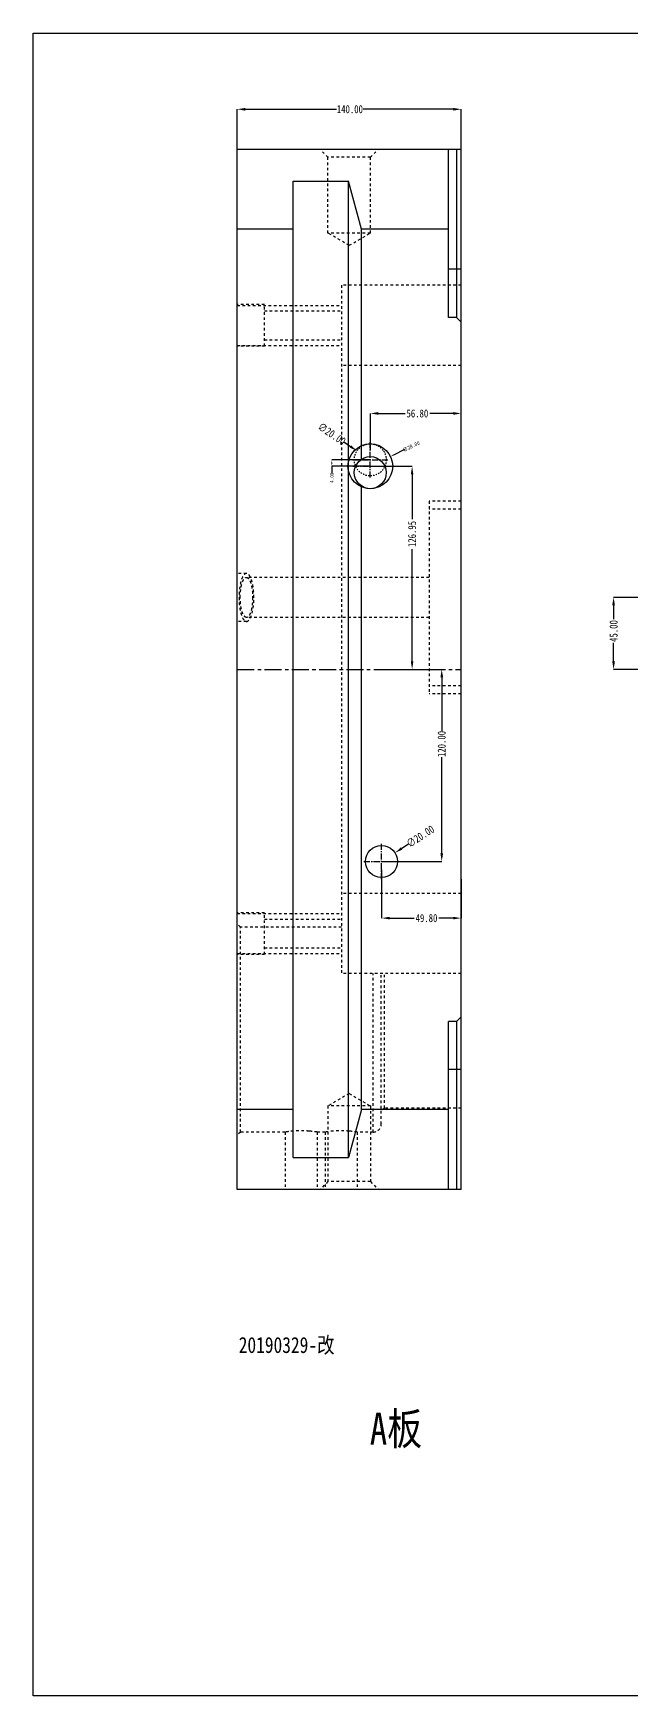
# Model space of a CAD drawing. Header units: millimetres. Extents: x -2414 to 10498, y -2238 to 649.
# Drawn here: x 7371 to 7745, y -1638 to -599 of the extents above; entities that cross this region are included whole.
import ezdxf

# ---------------------------------------------------------------- set-up
doc = ezdxf.new("R2010")
doc.units = ezdxf.units.MM
doc.header["$LTSCALE"] = 16.335
doc.header["$PDMODE"] = 3
doc.header["$PDSIZE"] = 0.3125
doc.linetypes.add('CENTER', pattern=[0.6, 0.375, -0.075, 0.075, -0.075])
doc.linetypes.add('HIDDEN', pattern=[0.2, 0.1, -0.1])
doc.layers.get('0').update_dxf_attribs({"linetype": 'CONTINUOUS'})
doc.layers.get('Defpoints').update_dxf_attribs({"linetype": 'CONTINUOUS'})
doc.layers.add('DEFAULT_2', color=8, linetype='HIDDEN')
doc.layers.add('dim', color=3, linetype='CONTINUOUS')
doc.styles.get("Standard").update_dxf_attribs({"font": 'txt', "width": 0.8})
doc.dimstyles.new('01', dxfattribs={"dimtxt": 5, "dimasz": 5, "dimexe": 0, "dimexo": 0, "dimgap": 0, "dimtad": 0, "dimzin": 0, "dimdsep": 46, "dimtxsty": 'Standard', "dimcen": 0, "dimclrd": 4, "dimclre": 4, "dimclrt": 6, "dimazin": 0, "dimtfac": 1, "dimtofl": 0, "dimtmove": 0, "dimatfit": 3, "dimfxl": 0, "dimtolj": 1, "dimtzin": 0, "dimarcsym": 0})

# ---------------------------------------------------------------- blocks, each defined once
blk = doc.blocks.new('*D518')
at = {"color": 4, "linetype": 'ByBlock', "lineweight": -2, "transparency": 16777216}
for p, q in [((7821.2, -951.6), (7733.4, -951.6)), ((7733.4, -956.6), (7733.4, -965.3)), ((7733.4, -991.6), (7733.4, -979.9)), ((7821.2, -996.6), (7733.4, -996.6))]:
    blk.add_line(p, q, dxfattribs=at)
at = {"color": 4, "linetype": 'ByBlock', "transparency": 16777216}
for points in [[(7732.5, -956.6), (7734.2, -956.6), (7733.4, -951.6)], [(7732.5, -991.6), (7734.2, -991.6), (7733.4, -996.6)]]:
    blk.add_solid(points, dxfattribs=at)
at = {"layer": 'Defpoints', "color": 0, "linetype": 'ByBlock', "transparency": 16777216}
for p in [(7821.2, -951.6), (7733.4, -996.6), (7821.2, -996.6)]:
    blk.add_point(p, dxfattribs=at)
at = {"color": 6, "linetype": 'ByBlock', "transparency": 16777216, "insert": (7733.4, -972.6), "char_height": 5, "attachment_point": 5, "rotation": 90}
blk.add_mtext('\\A1;45.00', dxfattribs=at)
blk = doc.blocks.new('*D532')
at = {"color": 4, "linetype": 'ByBlock', "lineweight": -2, "transparency": 16777216}
blk.add_line((7564.7, -854.5), (7568.8, -857.3), dxfattribs=at)
at = {"color": 4, "linetype": 'ByBlock', "transparency": 16777216}
blk.add_solid([(7569.3, -856.6), (7568.4, -858), (7573, -860.1)], dxfattribs=at)
at = {"layer": 'Defpoints', "color": 0, "linetype": 'ByBlock', "transparency": 16777216}
for p in [(7573, -860.1), (7589.5, -871.3)]:
    blk.add_point(p, dxfattribs=at)
at = {"color": 6, "linetype": 'ByBlock', "transparency": 16777216, "insert": (7557.2, -849.4), "char_height": 5, "attachment_point": 5, "rotation": 325.9667}
blk.add_mtext('\\A1;∅20.00', dxfattribs=at)
blk = doc.blocks.new('*D533')
at = {"color": 4, "linetype": 'ByBlock', "lineweight": -2, "transparency": 16777216}
blk.add_line((7605.1, -1105.8), (7600.9, -1108.5), dxfattribs=at)
at = {"color": 4, "linetype": 'ByBlock', "transparency": 16777216}
blk.add_solid([(7600.4, -1107.8), (7601.3, -1109.2), (7596.7, -1111.2)], dxfattribs=at)
at = {"layer": 'Defpoints', "color": 0, "linetype": 'ByBlock', "transparency": 16777216}
for p in [(7596.7, -1111.2), (7579.9, -1122.1)]:
    blk.add_point(p, dxfattribs=at)
at = {"color": 6, "linetype": 'ByBlock', "transparency": 16777216, "insert": (7612.6, -1100.9), "char_height": 5, "attachment_point": 5, "rotation": 32.9116}
blk.add_mtext('\\A1;∅20.00', dxfattribs=at)
blk = doc.blocks.new('*D534')
at = {"color": 4, "linetype": 'ByBlock', "lineweight": -2, "transparency": 16777216}
for p, q in [((7588.3, -996.6), (7625.9, -996.6)), ((7625.9, -1001.6), (7625.9, -1034.9)), ((7625.9, -1111.6), (7625.9, -1051.5)), ((7588.3, -1116.6), (7625.9, -1116.6))]:
    blk.add_line(p, q, dxfattribs=at)
at = {"color": 4, "linetype": 'ByBlock', "transparency": 16777216}
for points in [[(7625.1, -1001.6), (7626.8, -1001.6), (7625.9, -996.6)], [(7625.1, -1111.6), (7626.8, -1111.6), (7625.9, -1116.6)]]:
    blk.add_solid(points, dxfattribs=at)
at = {"layer": 'Defpoints', "color": 0, "linetype": 'ByBlock', "transparency": 16777216}
for p in [(7588.3, -996.6), (7625.9, -996.6), (7588.3, -1116.6)]:
    blk.add_point(p, dxfattribs=at)
at = {"color": 6, "linetype": 'ByBlock', "transparency": 16777216, "insert": (7625.9, -1043.2), "char_height": 5, "attachment_point": 5, "rotation": 90}
blk.add_mtext('\\A1;120.00', dxfattribs=at)
blk = doc.blocks.new('*D535')
at = {"color": 4, "linetype": 'ByBlock', "lineweight": -2, "transparency": 16777216}
for p, q in [((7581.3, -869.7), (7607.4, -869.7)), ((7607.4, -874.7), (7607.4, -902.7)), ((7607.4, -991.6), (7607.4, -921.4)), ((7588.3, -996.6), (7607.4, -996.6))]:
    blk.add_line(p, q, dxfattribs=at)
at = {"color": 4, "linetype": 'ByBlock', "transparency": 16777216}
for points in [[(7606.6, -874.7), (7608.2, -874.7), (7607.4, -869.7)], [(7606.6, -991.6), (7608.2, -991.6), (7607.4, -996.6)]]:
    blk.add_solid(points, dxfattribs=at)
at = {"layer": 'Defpoints', "color": 0, "linetype": 'ByBlock', "transparency": 16777216}
for p in [(7581.3, -869.7), (7607.4, -869.7), (7588.3, -996.6)]:
    blk.add_point(p, dxfattribs=at)
at = {"color": 6, "linetype": 'ByBlock', "transparency": 16777216, "insert": (7607.4, -912), "char_height": 5, "attachment_point": 5, "rotation": 90}
blk.add_mtext('\\A1;126.95', dxfattribs=at)
blk = doc.blocks.new('*D536')
at = {"color": 4, "linetype": 'ByBlock', "lineweight": -2, "transparency": 16777216}
for p, q in [((7581.3, -859.8), (7581.3, -836.7)), ((7586.3, -836.7), (7603.1, -836.7)), ((7633.1, -836.7), (7618.4, -836.7)), ((7638.1, -850.5), (7638.1, -836.7))]:
    blk.add_line(p, q, dxfattribs=at)
at = {"color": 4, "linetype": 'ByBlock', "transparency": 16777216}
for points in [[(7586.3, -835.8), (7586.3, -837.5), (7581.3, -836.7)], [(7633.1, -835.8), (7633.1, -837.5), (7638.1, -836.7)]]:
    blk.add_solid(points, dxfattribs=at)
at = {"layer": 'Defpoints', "color": 0, "linetype": 'ByBlock', "transparency": 16777216}
for p in [(7638.1, -836.7), (7638.1, -850.5), (7581.3, -859.8)]:
    blk.add_point(p, dxfattribs=at)
at = {"color": 6, "linetype": 'ByBlock', "transparency": 16777216, "insert": (7610.7, -836.7), "char_height": 5, "attachment_point": 5}
blk.add_mtext('\\A1;56.80', dxfattribs=at)
blk = doc.blocks.new('*D537')
at = {"color": 4, "linetype": 'ByBlock', "lineweight": -2, "transparency": 16777216}
for p, q in [((7588.3, -1121.9), (7588.3, -1152)), ((7638.1, -1127.6), (7638.1, -1152)), ((7593.3, -1152), (7608.7, -1152)), ((7633.1, -1152), (7624.1, -1152))]:
    blk.add_line(p, q, dxfattribs=at)
at = {"color": 4, "linetype": 'ByBlock', "transparency": 16777216}
for points in [[(7593.3, -1151.2), (7593.3, -1152.8), (7588.3, -1152)], [(7633.1, -1151.2), (7633.1, -1152.8), (7638.1, -1152)]]:
    blk.add_solid(points, dxfattribs=at)
at = {"layer": 'Defpoints', "color": 0, "linetype": 'ByBlock', "transparency": 16777216}
for p in [(7588.3, -1121.9), (7638.1, -1127.6), (7638.1, -1152)]:
    blk.add_point(p, dxfattribs=at)
at = {"color": 6, "linetype": 'ByBlock', "transparency": 16777216, "insert": (7616.4, -1152), "char_height": 5, "attachment_point": 5}
blk.add_mtext('\\A1;49.80', dxfattribs=at)
blk = doc.blocks.new('*D538')
at = {"color": 4, "linetype": 'ByBlock', "lineweight": -2, "transparency": 16777216}
for p, q in [((7498.1, -671.6), (7498.1, -646.6)), ((7503.1, -646.6), (7560.2, -646.6)), ((7633.1, -646.6), (7576.8, -646.6)), ((7638.1, -671.6), (7638.1, -646.6))]:
    blk.add_line(p, q, dxfattribs=at)
at = {"color": 4, "linetype": 'ByBlock', "transparency": 16777216}
for points in [[(7503.1, -645.8), (7503.1, -647.5), (7498.1, -646.6)], [(7633.1, -645.8), (7633.1, -647.5), (7638.1, -646.6)]]:
    blk.add_solid(points, dxfattribs=at)
at = {"layer": 'Defpoints', "color": 0, "linetype": 'ByBlock', "transparency": 16777216}
for p in [(7498.1, -646.6), (7498.1, -671.6), (7638.1, -671.6)]:
    blk.add_point(p, dxfattribs=at)
at = {"color": 6, "linetype": 'ByBlock', "transparency": 16777216, "insert": (7568.5, -646.6), "char_height": 5, "attachment_point": 5}
blk.add_mtext('\\A1;140.00', dxfattribs=at)
blk = doc.blocks.new('*D707')
at = {"layer": 'Defpoints', "color": 0, "linetype": 'ByBlock', "transparency": 16777216}
for p in [(7557.2, -869.7), (7581.3, -865.7), (7581.3, -869.7)]:
    blk.add_point(p, dxfattribs=at)
at = {"layer": 'dim', "color": 4, "linetype": 'ByBlock', "lineweight": -2, "transparency": 16777216}
for p, q in [((7581.3, -865.7), (7557.2, -865.7)), ((7581.3, -869.7), (7557.2, -869.7)), ((7557.2, -869.7), (7557.2, -874.2))]:
    blk.add_line(p, q, dxfattribs=at)
at = {"layer": 'dim', "color": 4, "linetype": 'ByBlock', "transparency": 16777216}
for points in [[(7556.9, -867.7), (7557.5, -867.7), (7557.2, -865.7)], [(7556.9, -867.7), (7557.5, -867.7), (7557.2, -869.7)]]:
    blk.add_solid(points, dxfattribs=at)
at = {"layer": 'dim', "color": 6, "linetype": 'ByBlock', "transparency": 16777216, "insert": (7557.2, -876.8), "char_height": 2.5, "attachment_point": 5, "rotation": 90}
blk.add_mtext('\\A1;4.00', dxfattribs=at)
blk = doc.blocks.new('*D712')
at = {"layer": 'Defpoints', "color": 0, "linetype": 'ByBlock', "transparency": 16777216}
for p in [(7593.9, -863.6), (7568.7, -875.8)]:
    blk.add_point(p, dxfattribs=at)
at = {"layer": 'dim', "color": 4, "linetype": 'ByBlock', "lineweight": -2, "transparency": 16777216}
blk.add_line((7602.6, -859.3), (7595.7, -862.7), dxfattribs=at)
at = {"layer": 'dim', "color": 4, "linetype": 'ByBlock', "transparency": 16777216}
blk.add_solid([(7595.5, -862.4), (7595.8, -863), (7593.9, -863.6)], dxfattribs=at)
at = {"layer": 'dim', "color": 6, "linetype": 'ByBlock', "transparency": 16777216, "insert": (7606.8, -857.3), "char_height": 2.5, "attachment_point": 5, "rotation": 25.8787}
blk.add_mtext('\\A1;∅28.00', dxfattribs=at)

msp = doc.modelspace()

# ---------------------------------------------------------------- linework, layer by layer
at = {"color": 7, "linetype": 'Continuous'}
for p, q in [((7498.062, -1321.63), (7498.062, -671.63)), ((7498.062, -671.63), (7638.062, -671.63)), ((7630.062, -776.63), (7630.062, -671.63)), ((7635.062, -671.63), (7635.062, -776.63)), ((7638.062, -1321.63), (7638.062, -671.63)), ((7533.062, -1301.63), (7533.062, -691.63)), ((7533.062, -691.63), (7567.709, -691.63)), ((7567.709, -1301.63), (7567.709, -691.63)), ((7575.747, -721.63), (7567.709, -691.63)), ((7533.062, -721.63), (7498.062, -721.63)), ((7575.747, -865.336), (7575.747, -721.63)), ((7630.062, -721.63), (7575.747, -721.63)), ((7638.062, -746.63), (7630.062, -746.63)), ((7635.062, -776.63), (7630.062, -776.63)), ((7638.062, -779.63), (7635.062, -776.63)), ((7575.747, -1271.63), (7575.747, -882.021)), ((7635.062, -1216.63), (7638.062, -1213.63)), ((7635.062, -1216.63), (7630.062, -1216.63)), ((7630.062, -1321.63), (7630.062, -1216.63)), ((7635.062, -1216.63), (7635.062, -1321.63)), ((7638.062, -1246.63), (7630.062, -1246.63)), ((7533.062, -1271.63), (7498.062, -1271.63)), ((7575.747, -1271.63), (7567.709, -1301.63)), ((7630.062, -1271.63), (7575.747, -1271.63)), ((7533.062, -1301.63), (7567.709, -1301.63)), ((7638.062, -1321.63), (7498.062, -1321.63))]:
    msp.add_line(p, q, dxfattribs=at)
at = {"color": 1, "linetype": 'CENTER', "ltscale": 0.621977}
for p, q in [((7581.262, -876.679), (7581.262, -854.679)), ((7570.262, -865.679), (7592.262, -865.679)), ((7570.262, -869.679), (7592.262, -869.679)), ((7588.262, -1127.63), (7588.262, -1105.63)), ((7577.262, -1116.63), (7599.262, -1116.63))]:
    msp.add_line(p, q, dxfattribs=at)
at = {"color": 1, "linetype": 'CENTER', "ltscale": 1.741537}
msp.add_line((7498.062, -996.63), (7638.062, -996.63), dxfattribs=at)
at = {"linetype": 'ByBlock'}
msp.add_lwpolyline([(7370.51, -599.128), (8476.939, -599.128), (8476.939, -1637.873), (7370.51, -1637.873)], close=True, dxfattribs=at)
msp.add_circle((7581.262, -869.679), 14, dxfattribs=at)
at = {"color": 7, "linetype": 'HIDDEN', "ltscale": 0.5}
msp.add_circle((7581.262, -865.679), 10, dxfattribs=at)
at = {"color": 7, "linetype": 'Continuous'}
for centre in [(7581.262, -873.679), (7588.262, -1116.63)]:
    msp.add_circle(centre, 10, dxfattribs=at)
at = {"layer": 'DEFAULT_2', "color": 8, "linetype": 'HIDDEN'}
for p, q in [((7554.812, -676.63), (7549.812, -671.63)), ((7581.312, -676.63), (7586.312, -671.63)), ((7554.812, -723.98), (7554.812, -676.63)), ((7581.312, -676.63), (7554.812, -676.63)), ((7581.312, -723.98), (7581.312, -676.63)), ((7568.062, -731.63), (7554.812, -723.98)), ((7581.312, -723.98), (7554.812, -723.98)), ((7568.062, -731.63), (7581.312, -723.98)), ((7563.262, -756.63), (7563.262, -1186.63)), ((7638.062, -756.63), (7563.262, -756.63)), ((7515.062, -768.63), (7498.062, -768.63)), ((7515.062, -794.625), (7515.062, -768.634)), ((7498.062, -769.13), (7563.262, -769.13)), ((7515.062, -772.63), (7563.262, -772.63)), ((7498.062, -794.13), (7563.262, -794.13)), ((7515.062, -794.63), (7498.062, -794.63)), ((7515.062, -790.63), (7563.262, -790.63)), ((7638.062, -806.63), (7563.262, -806.63)), ((7618.062, -891.43), (7618.062, -1011.83)), ((7638.062, -891.43), (7618.062, -891.43)), ((7638.062, -896.43), (7618.062, -896.43)), ((7503.826, -936.63), (7498.062, -936.63)), ((7618.062, -939.13), (7503.826, -939.13)), ((7618.062, -964.13), (7503.826, -964.13)), ((7503.826, -966.63), (7498.062, -966.63)), ((7638.062, -1006.83), (7618.062, -1006.83)), ((7638.062, -1011.83), (7618.062, -1011.83)), ((7638.062, -1136.63), (7563.262, -1136.63)), ((7515.062, -1148.63), (7498.062, -1148.63)), ((7498.062, -1149.13), (7563.262, -1149.13)), ((7515.062, -1174.625), (7515.062, -1148.634)), ((7515.062, -1152.63), (7563.262, -1152.63)), ((7500.062, -1157.58), (7498.062, -1155.58)), ((7500.062, -1285.68), (7500.062, -1157.58)), ((7563.262, -1157.58), (7500.062, -1157.58)), ((7515.062, -1170.63), (7563.262, -1170.63)), ((7498.062, -1174.13), (7563.262, -1174.13)), ((7515.062, -1174.63), (7498.062, -1174.63)), ((7638.062, -1186.63), (7563.262, -1186.63)), ((7583.062, -1285.68), (7583.062, -1186.63)), ((7588.062, -1280.68), (7588.062, -1186.63)), ((7590.062, -1270.66), (7590.062, -1186.63)), ((7568.062, -1261.63), (7554.812, -1269.279)), ((7568.062, -1261.63), (7581.312, -1269.279)), ((7581.312, -1269.279), (7554.812, -1269.279)), ((7554.812, -1269.279), (7554.812, -1316.63)), ((7581.312, -1269.279), (7581.312, -1316.63)), ((7590.062, -1270.66), (7588.062, -1272.66)), ((7638.062, -1270.66), (7590.062, -1270.66)), ((7500.062, -1285.68), (7498.062, -1287.68)), ((7528.062, -1285.68), (7500.062, -1285.68)), ((7528.062, -1285.68), (7528.062, -1321.63)), ((7553.062, -1285.68), (7548.062, -1285.68)), ((7548.062, -1285.68), (7548.062, -1321.63)), ((7553.062, -1285.68), (7553.062, -1321.63)), ((7583.062, -1285.68), (7573.062, -1285.68)), ((7573.062, -1285.68), (7573.062, -1321.63)), ((7554.812, -1316.63), (7549.812, -1321.63)), ((7581.312, -1316.63), (7554.812, -1316.63)), ((7581.312, -1316.63), (7586.312, -1321.63))]:
    msp.add_line(p, q, dxfattribs=at)
for centre, radius, start, end in [((7538.062, -1348.486), 63.591, 85.49044, 94.557664), ((7537.768, -1351.647), 66.765, 81.131463, 85.452734), ((7537.857, -1350.897), 66.011, 81.106748, 85.477448), ((7562.768, -1351.646), 66.765, 81.131459, 85.452737), ((7562.857, -1350.897), 66.011, 81.106748, 85.477448), ((7583.062, -1280.68), 5, 270, 0)]:
    msp.add_arc(centre, radius, start, end, dxfattribs=at)
for points, knots in [([(7503.826, -936.63), (7503.673, -936.63), (7503.352, -936.683), (7502.891, -936.913), (7502.447, -937.283), (7501.838, -938.006), (7501.155, -939.26), (7500.478, -941.124), (7499.92, -943.382), (7499.505, -945.951), (7499.249, -948.735), (7499.191, -950.654), (7499.191, -951.63)], [0, 0, 0, 0, 0.02787344, 0.0581167, 0.0925305, 0.13223493, 0.22924762, 0.35002148, 0.49210806, 0.65136131, 0.82261439, 1, 1, 1, 1]), ([(7499.964, -951.63), (7499.964, -950.816), (7500.012, -949.218), (7500.225, -946.897), (7500.571, -944.757), (7501.036, -942.875), (7501.6, -941.322), (7502.169, -940.276), (7502.678, -939.675), (7503.14, -939.285), (7503.563, -939.13), (7503.826, -939.13)], [0, 0, 0, 0, 0.17749381, 0.34885135, 0.50820174, 0.65037499, 0.77122251, 0.86829438, 0.90802303, 0.94245782, 1, 1, 1, 1]), ([(7508.462, -951.63), (7508.462, -950.654), (7508.404, -948.735), (7508.148, -945.951), (7507.733, -943.382), (7507.175, -941.124), (7506.498, -939.26), (7505.815, -938.006), (7505.206, -937.283), (7504.762, -936.913), (7504.301, -936.683), (7503.98, -936.63), (7503.826, -936.63)], [0, 0, 0, 0, 0.17738561, 0.34863869, 0.50789194, 0.64997852, 0.77075238, 0.86776507, 0.9074695, 0.9418833, 0.97212656, 1, 1, 1, 1]), ([(7503.826, -939.13), (7504.09, -939.13), (7504.513, -939.285), (7504.975, -939.675), (7505.484, -940.276), (7506.052, -941.322), (7506.617, -942.875), (7507.082, -944.757), (7507.428, -946.897), (7507.641, -949.218), (7507.689, -950.816), (7507.689, -951.63)], [0, 0, 0, 0, 0.05754218, 0.09197697, 0.13170562, 0.22877749, 0.34962501, 0.49179826, 0.65114865, 0.82250619, 1, 1, 1, 1]), ([(7499.191, -951.63), (7499.191, -952.605), (7499.249, -954.524), (7499.505, -957.308), (7499.92, -959.877), (7500.478, -962.135), (7501.155, -963.999), (7501.838, -965.253), (7502.447, -965.976), (7502.891, -966.346), (7503.352, -966.576), (7503.673, -966.63), (7503.826, -966.63)], [0, 0, 0, 0, 0.17738561, 0.34863869, 0.50789194, 0.64997852, 0.77075238, 0.86776507, 0.9074695, 0.9418833, 0.97212656, 1, 1, 1, 1]), ([(7503.826, -964.13), (7503.563, -964.13), (7503.14, -963.974), (7502.678, -963.585), (7502.169, -962.983), (7501.6, -961.938), (7501.036, -960.384), (7500.571, -958.502), (7500.225, -956.362), (7500.012, -954.042), (7499.964, -952.443), (7499.964, -951.63)], [0, 0, 0, 0, 0.05754218, 0.09197697, 0.13170562, 0.22877749, 0.34962501, 0.49179826, 0.65114865, 0.82250619, 1, 1, 1, 1]), ([(7503.826, -966.63), (7503.98, -966.63), (7504.301, -966.576), (7504.762, -966.346), (7505.206, -965.976), (7505.815, -965.253), (7506.498, -963.999), (7507.175, -962.135), (7507.733, -959.877), (7508.148, -957.308), (7508.404, -954.524), (7508.462, -952.605), (7508.462, -951.63)], [0, 0, 0, 0, 0.02787344, 0.0581167, 0.0925305, 0.13223493, 0.22924762, 0.35002148, 0.49210806, 0.65136131, 0.82261439, 1, 1, 1, 1]), ([(7507.689, -951.63), (7507.689, -952.443), (7507.641, -954.042), (7507.428, -956.362), (7507.082, -958.502), (7506.617, -960.384), (7506.052, -961.938), (7505.484, -962.983), (7504.975, -963.585), (7504.513, -963.974), (7504.09, -964.13), (7503.826, -964.13)], [0, 0, 0, 0, 0.17749381, 0.34885135, 0.50820174, 0.65037499, 0.77122251, 0.86829438, 0.90802303, 0.94245782, 1, 1, 1, 1]), ([(7543.062, -1285.091), (7542.259, -1285.028), (7540.592, -1284.928), (7538.059, -1284.877), (7535.526, -1284.929), (7533.497, -1285.05), (7532.005, -1285.181), (7531.029, -1285.282), (7530.173, -1285.382), (7529.452, -1285.476), (7528.939, -1285.548), (7528.608, -1285.596), (7528.415, -1285.626), (7528.274, -1285.646), (7528.149, -1285.668), (7528.117, -1285.667), (7528.056, -1285.683), (7528.062, -1285.679)], [0, 0, 0, 0, 0.16051955, 0.33285534, 0.5050577, 0.66560236, 0.7380536, 0.80365405, 0.86126843, 0.90994185, 0.94876185, 0.96425449, 0.97704507, 0.98706606, 0.9942508, 0.99856273, 1, 1, 1, 1]), ([(7568.062, -1285.091), (7567.259, -1285.028), (7565.592, -1284.928), (7563.059, -1284.877), (7560.526, -1284.929), (7558.497, -1285.05), (7557.005, -1285.181), (7556.029, -1285.282), (7555.173, -1285.382), (7554.452, -1285.476), (7553.939, -1285.548), (7553.608, -1285.596), (7553.415, -1285.626), (7553.274, -1285.646), (7553.149, -1285.668), (7553.117, -1285.667), (7553.056, -1285.683), (7553.062, -1285.679)], [0, 0, 0, 0, 0.16051962, 0.33285568, 0.50505805, 0.66560271, 0.73805385, 0.80365428, 0.86126858, 0.90994192, 0.94876195, 0.96425452, 0.97704505, 0.98706605, 0.99425088, 0.99856281, 1, 1, 1, 1])]:
    msp.add_open_spline(points, degree=3, knots=knots, dxfattribs=at)

# ---------------------------------------------------------------- texts
at = {"attachment_point": 1}
for s, insert, char_height, width in [('{\\fSimSun|b0|i0|c134|p2;20190329-改}', (7498.996, -1413.711), 10, 245.17906), ('{\\fSimSun|b0|i0|c134|p2;A板}', (7580.944, -1461.031), 20, 109.39173)]:
    msp.add_mtext(s, dxfattribs=dict(at, insert=insert, char_height=char_height, width=width))

# ---------------------------------------------------------------- dimensions: what is measured, and where the dimension line sits
at = {"linetype": 'ByBlock'}
for base, p1, p2, picture, middle in [((7498.062, -646.647), (7638.062, -671.63), (7498.062, -671.63), '*D538', (7568.501, -646.647)), ((7638.062, -836.669), (7581.262, -859.85), (7638.062, -850.493), '*D536', (7610.745, -836.669)), ((7638.062, -1151.993), (7588.262, -1121.925), (7638.062, -1127.563), '*D537', (7616.387, -1151.993))]:
    dim = msp.add_linear_dim(base=base, p1=p1, p2=p2, dimstyle='01', dxfattribs=at)
    dim.commit()
    dim.dimension.update_dxf_attribs({"geometry": picture, "text_midpoint": middle, "dimtype": 160})
for p1, p2, picture, middle in [((7589.549, -871.275), (7572.974, -860.082), '*D532', (7557.229, -849.448)), ((7579.867, -1122.063), (7596.657, -1111.196), '*D533', (7612.607, -1100.873))]:
    dim = msp.add_diameter_dim_2p(p1=p1, p2=p2, dimstyle='01', dxfattribs=at)
    dim.commit()
    dim.dimension.update_dxf_attribs({"geometry": picture, "text_midpoint": middle})
for base, p1, p2, picture, middle in [((7607.386, -869.679), (7588.262, -996.63), (7581.262, -869.679), '*D535', (7607.386, -912.031)), ((7733.366, -996.63), (7821.18, -951.63), (7821.18, -996.63), '*D518', (7733.366, -972.61)), ((7625.934, -996.63), (7588.262, -1116.63), (7588.262, -996.63), '*D534', (7625.934, -1043.211))]:
    dim = msp.add_linear_dim(base=base, p1=p1, p2=p2, angle=90, dimstyle='01', dxfattribs=at)
    dim.commit()
    dim.dimension.update_dxf_attribs({"geometry": picture, "text_midpoint": middle, "dimtype": 160})
at = {"layer": 'dim', "linetype": 'ByBlock'}
dim = msp.add_diameter_dim_2p(p1=(7568.666, -875.789), p2=(7593.858, -863.568), dimstyle='01', override={"dimtxt": 2.5, "dimasz": 2}, dxfattribs=at)
dim.commit()
dim.dimension.update_dxf_attribs({"geometry": '*D712', "text_midpoint": (7606.775, -857.302), "dimtype": 163})
dim = msp.add_linear_dim(base=(7557.198, -869.679), p1=(7581.262, -865.679), p2=(7581.262, -869.679), angle=90, dimstyle='01', override={"dimtxt": 2.5, "dimasz": 2}, dxfattribs=at)
dim.commit()
dim.dimension.update_dxf_attribs({"geometry": '*D707', "text_midpoint": (7557.198, -876.847), "dimtype": 160})

doc.saveas('drawing.dxf')
